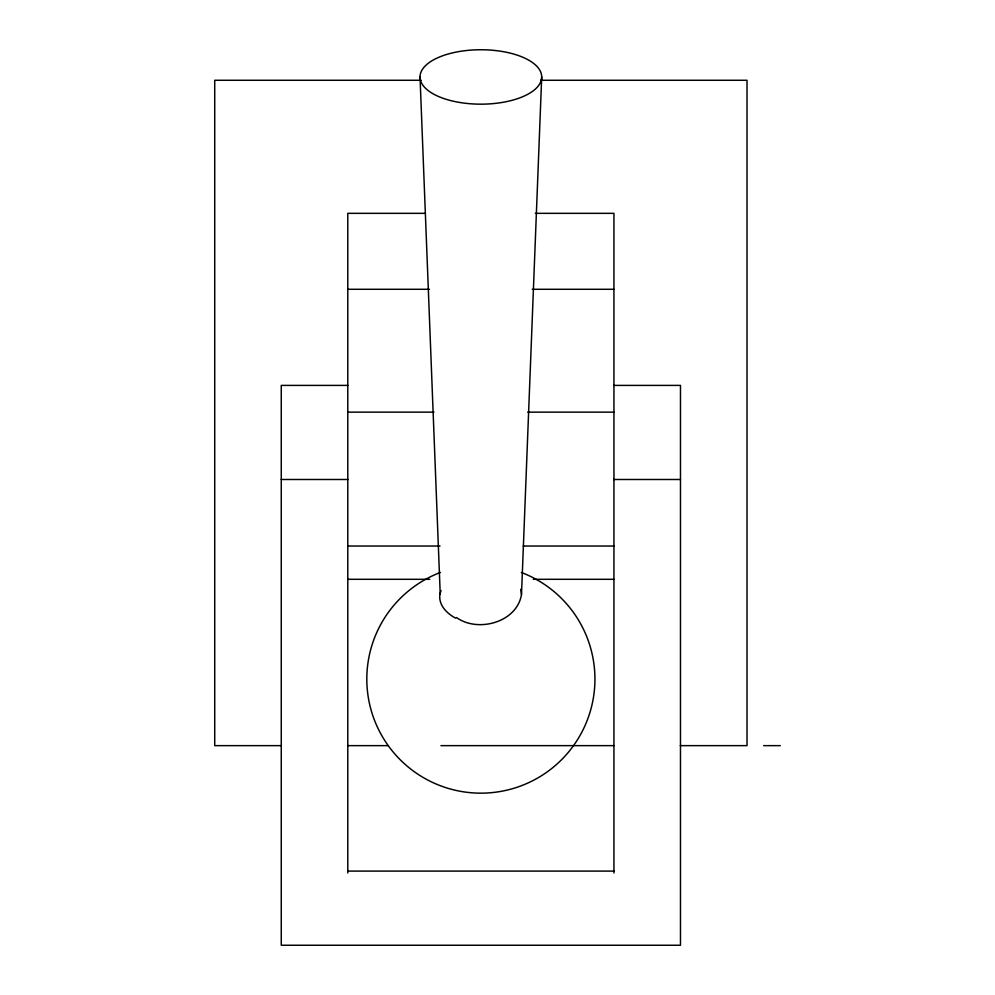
<?xml version="1.0" encoding="UTF-8"?>
<svg xmlns="http://www.w3.org/2000/svg" width="995" height="995" viewBox="0 0 995 995"><rect width="100%" height="100%" fill="white"/><g stroke="black" fill="none" stroke-linecap="round" stroke-linejoin="round"><path stroke-width="1.49" d="M456.494 617.547C478.11 633.044 517.226 622.223 521.504 594.363L541.703 76.951A60.832 27.201 0 0 0 450.449 53.394A60.832 27.201 0 0 0 450.449 100.52A60.832 27.201 0 0 0 541.703 76.951M421.121 80.272L214.721 80.272L214.721 745.641L281.448 745.641M540.608 80.272L747.009 80.272L747.009 745.641L680.282 745.641M424.915 213.34L347.79 213.34L347.79 873.001M535.31 213.34L613.94 213.34L613.94 873.001M347.79 289.284L429.454 289.284M532.275 289.284L613.94 289.284M348.051 385.401L281.262 385.401L281.262 945.25L680.481 945.25L680.481 385.401L613.679 385.401M347.79 412.154L433.982 412.154M527.748 412.154L613.94 412.154M281.262 479.49L348.051 479.49M613.679 479.49L680.481 479.49M347.79 546.031L440.039 546.031M523.208 546.031L613.94 546.031M347.79 579.301L429.79 579.301M533.32 579.301L613.94 579.301M347.79 745.641L388.224 745.641M440.947 745.641L613.94 745.641M763.65 745.641L780.279 745.641M347.79 871.098L613.94 871.098M520.733 589.264L521.504 594.363M420.027 76.951L440.238 594.363M521.343 572.461A114.064 114.064 0 0 1 572.05 747.631A114.064 114.064 0 0 1 389.692 747.631A114.064 114.064 0 0 1 440.387 572.461M455.635 618.169A42.623 25.982 4.6 0 1 441.096 590.607"/></g></svg>
